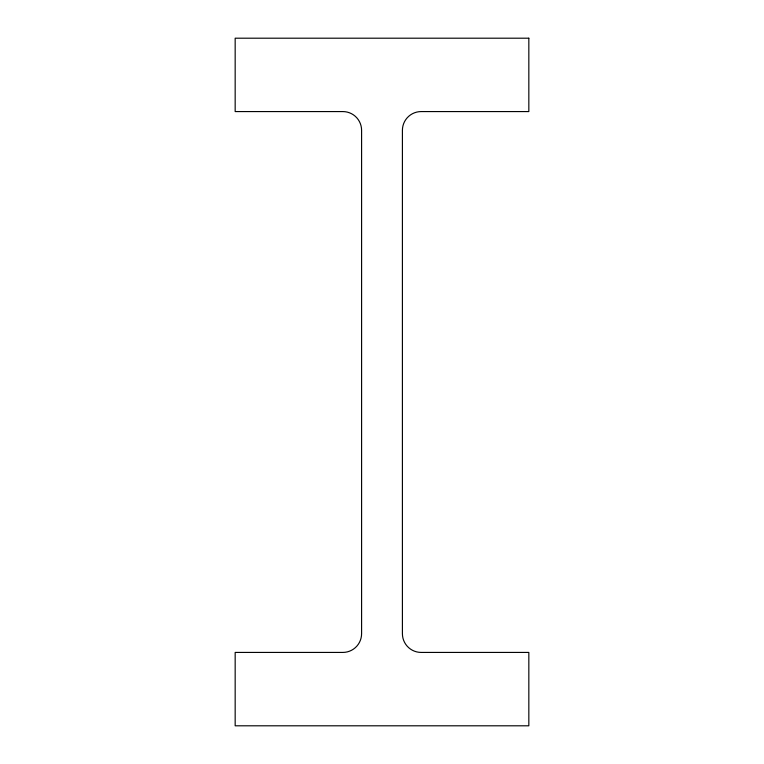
<?xml version="1.0" encoding="UTF-8"?>
<svg xmlns="http://www.w3.org/2000/svg" width="764" height="764" viewBox="0 0 764 764"><rect width="100%" height="100%" fill="white"/><g stroke="black" fill="none" stroke-linecap="round" stroke-linejoin="round"><path stroke-width="1.15" d="M528.831 38.2L235.169 38.2L235.169 111.573L342.835 111.573A18.756 18.756 0 0 1 361.592 130.329L361.592 633.671A18.756 18.756 0 0 1 342.835 652.427L235.169 652.427L235.169 725.8L528.831 725.8L528.831 652.427L421.165 652.427A18.756 18.756 0 0 1 402.408 633.671L402.408 130.329A18.756 18.756 0 0 1 421.165 111.573L528.831 111.573L528.831 38.2"/></g></svg>
